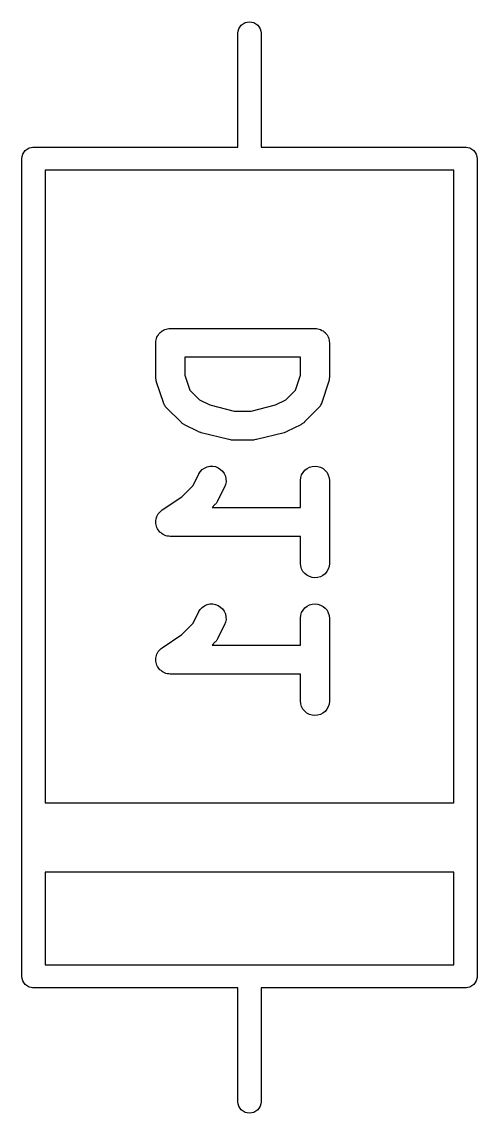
# Model space of a CAD drawing. Extents: x 19 to 116, y -142 to -17.
# Drawn here: x 62.32 to 64.68, y -112.3 to -106.64 of the extents above; entities that cross this region are included whole.
import ezdxf

# ---------------------------------------------------------------- set-up
doc = ezdxf.new("R2010")
doc.units = 0
doc.layers.add('BLACK', color=7, linetype='CONTINUOUS')

msp = doc.modelspace()

# ---------------------------------------------------------------- linework, layer by layer
at = {"layer": 'BLACK', "linetype": 'CONTINUOUS'}
for p, q in [((63.4409, -106.692), (63.4443, -106.681)), ((63.4443, -106.681), (63.4499, -106.671)), ((63.4499, -106.671), (63.4574, -106.661)), ((63.4574, -106.661), (63.4665, -106.654)), ((63.4665, -106.654), (63.4769, -106.648)), ((63.4769, -106.648), (63.4882, -106.645)), ((63.4882, -106.645), (63.5, -106.644)), ((63.5, -106.644), (63.5118, -106.645)), ((63.5118, -106.645), (63.5231, -106.648)), ((63.5231, -106.648), (63.5335, -106.654)), ((63.5335, -106.654), (63.5426, -106.661)), ((63.5426, -106.661), (63.5501, -106.671)), ((63.5501, -106.671), (63.5557, -106.681)), ((63.5557, -106.681), (63.5591, -106.692)), ((63.44, -106.701), (63.4409, -106.692)), ((63.44, -107.294), (63.44, -106.701)), ((63.5591, -106.692), (63.56, -106.701)), ((63.56, -106.701), (63.56, -107.294)), ((62.3299, -107.321), (62.3374, -107.311)), ((62.3374, -107.311), (62.3465, -107.304)), ((62.3465, -107.304), (62.3569, -107.298)), ((62.3569, -107.298), (62.3682, -107.295)), ((62.3682, -107.295), (62.3771, -107.294)), ((62.3771, -107.294), (62.3771, -107.294)), ((62.3771, -107.294), (62.38, -107.294)), ((62.38, -107.294), (62.3829, -107.294)), ((62.3829, -107.294), (63.44, -107.294)), ((63.56, -107.294), (64.6171, -107.294)), ((64.6171, -107.294), (64.62, -107.294)), ((64.62, -107.294), (64.6229, -107.294)), ((64.6229, -107.294), (64.6229, -107.294)), ((64.6229, -107.294), (64.6318, -107.295)), ((64.6318, -107.295), (64.6431, -107.298)), ((64.6431, -107.298), (64.6535, -107.304)), ((64.6535, -107.304), (64.6626, -107.311)), ((64.6626, -107.311), (64.6701, -107.321)), ((62.3197, -107.354), (62.3209, -107.342)), ((62.32, -107.357), (62.3197, -107.354)), ((62.32, -110.751), (62.32, -107.357)), ((62.3209, -107.342), (62.3243, -107.331)), ((62.3243, -107.331), (62.3299, -107.321)), ((64.6701, -107.321), (64.6757, -107.331)), ((64.6757, -107.331), (64.6791, -107.342)), ((64.6791, -107.342), (64.6803, -107.354)), ((64.6803, -107.354), (64.68, -107.357)), ((64.68, -107.357), (64.68, -110.751)), ((63.4971, -107.414), (62.44, -107.414)), ((62.44, -107.414), (62.44, -110.694)), ((63.5, -107.414), (63.4971, -107.414)), ((63.5029, -107.414), (63.5, -107.414)), ((64.56, -107.414), (63.5029, -107.414)), ((64.56, -110.694), (64.56, -107.414)), ((63.0204, -108.28), (63.0238, -108.274)), ((63.0238, -108.274), (63.0271, -108.267)), ((63.0271, -108.267), (63.0273, -108.267)), ((63.0273, -108.267), (63.0274, -108.267)), ((63.0274, -108.267), (63.032, -108.261)), ((63.032, -108.261), (63.0364, -108.256)), ((63.0364, -108.256), (63.0366, -108.256)), ((63.0366, -108.256), (63.0368, -108.256)), ((63.0368, -108.256), (63.0423, -108.251)), ((63.0423, -108.251), (63.0478, -108.247)), ((63.0478, -108.247), (63.048, -108.247)), ((63.048, -108.247), (63.0482, -108.247)), ((63.0482, -108.247), (63.0545, -108.243)), ((63.0545, -108.243), (63.0607, -108.24)), ((63.0607, -108.24), (63.061, -108.24)), ((63.061, -108.24), (63.0612, -108.24)), ((63.0612, -108.24), (63.068, -108.238)), ((63.068, -108.238), (63.0747, -108.236)), ((63.0747, -108.236), (63.075, -108.236)), ((63.075, -108.236), (63.0752, -108.236)), ((63.0752, -108.236), (63.0823, -108.235)), ((63.0823, -108.235), (63.0893, -108.234)), ((63.0893, -108.234), (63.8393, -108.234)), ((63.8393, -108.234), (63.8398, -108.234)), ((63.8398, -108.234), (63.8398, -108.234)), ((63.8398, -108.234), (63.8398, -108.234)), ((63.8398, -108.234), (63.8403, -108.234)), ((63.8403, -108.234), (63.8474, -108.235)), ((63.8474, -108.235), (63.8544, -108.236)), ((63.8544, -108.236), (63.8546, -108.236)), ((63.8546, -108.236), (63.8549, -108.236)), ((63.8549, -108.236), (63.8616, -108.238)), ((63.8616, -108.238), (63.8683, -108.24)), ((63.8683, -108.24), (63.8686, -108.24)), ((63.8686, -108.24), (63.8688, -108.24)), ((63.8688, -108.24), (63.875, -108.244)), ((63.875, -108.244), (63.8812, -108.247)), ((63.8812, -108.247), (63.8814, -108.247)), ((63.8814, -108.247), (63.8817, -108.247)), ((63.8817, -108.247), (63.8871, -108.252)), ((63.8871, -108.252), (63.8925, -108.256)), ((63.8925, -108.256), (63.8927, -108.257)), ((63.8927, -108.257), (63.8929, -108.257)), ((63.8929, -108.257), (63.8973, -108.262)), ((63.8973, -108.262), (63.9018, -108.268)), ((63.9018, -108.268), (63.9019, -108.268)), ((63.9019, -108.268), (63.902, -108.268)), ((63.902, -108.268), (63.9053, -108.274)), ((63.9053, -108.274), (63.9086, -108.281)), ((63.0143, -108.308), (63.0151, -108.301)), ((63.0143, -108.309), (63.0143, -108.308)), ((63.0143, -108.488), (63.0143, -108.309)), ((63.0143, -108.309), (63.0143, -108.309)), ((63.0143, -108.309), (63.0143, -108.309)), ((63.0143, -108.309), (63.0143, -108.309)), ((63.0151, -108.301), (63.0158, -108.294)), ((63.0158, -108.294), (63.0159, -108.294)), ((63.0159, -108.294), (63.018, -108.287)), ((63.0159, -108.294), (63.0159, -108.294)), ((63.018, -108.287), (63.0201, -108.28)), ((63.0201, -108.28), (63.0203, -108.28)), ((63.0203, -108.28), (63.0204, -108.28)), ((63.9086, -108.281), (63.9087, -108.281)), ((63.9087, -108.281), (63.9088, -108.281)), ((63.9088, -108.281), (63.9108, -108.288)), ((63.9108, -108.288), (63.9129, -108.295)), ((63.9129, -108.295), (63.9129, -108.295)), ((63.9129, -108.295), (63.913, -108.295)), ((63.913, -108.295), (63.9136, -108.302)), ((63.9136, -108.302), (63.9143, -108.309)), ((63.9143, -108.309), (63.9143, -108.488)), ((63.1643, -108.384), (63.1643, -108.476)), ((63.7643, -108.384), (63.1643, -108.384)), ((63.7643, -108.476), (63.7643, -108.384)), ((63.0147, -108.492), (63.0143, -108.488)), ((63.0148, -108.496), (63.0147, -108.492)), ((63.0154, -108.499), (63.0148, -108.496)), ((63.0157, -108.502), (63.0154, -108.499)), ((63.0169, -108.506), (63.0157, -108.502)), ((63.1643, -108.476), (63.1906, -108.554)), ((63.738, -108.554), (63.7643, -108.476)), ((63.913, -108.5), (63.9126, -108.503)), ((63.9137, -108.497), (63.913, -108.5)), ((63.9138, -108.493), (63.9137, -108.497)), ((63.9143, -108.489), (63.9138, -108.493)), ((63.9143, -108.488), (63.9143, -108.489)), ((63.0178, -108.511), (63.0169, -108.506)), ((63.0181, -108.512), (63.0178, -108.511)), ((63.0538, -108.619), (63.0181, -108.512)), ((63.1906, -108.554), (63.2409, -108.605)), ((63.6877, -108.605), (63.738, -108.554)), ((63.9104, -108.512), (63.8747, -108.619)), ((63.9114, -108.507), (63.9104, -108.512)), ((63.9126, -108.503), (63.9114, -108.507)), ((63.2409, -108.605), (63.294, -108.631)), ((63.6345, -108.631), (63.6877, -108.605)), ((63.0547, -108.621), (63.0538, -108.619)), ((63.0554, -108.623), (63.0547, -108.621)), ((63.0577, -108.627), (63.0554, -108.623)), ((63.0598, -108.632), (63.0577, -108.627)), ((63.0611, -108.634), (63.0598, -108.632)), ((63.0621, -108.636), (63.0611, -108.634)), ((63.0653, -108.64), (63.0621, -108.636)), ((63.0683, -108.644), (63.0653, -108.64)), ((63.0699, -108.646), (63.0683, -108.644)), ((63.0712, -108.647), (63.0699, -108.646)), ((63.072, -108.648), (63.0712, -108.647)), ((63.1434, -108.719), (63.072, -108.648)), ((63.294, -108.631), (63.4199, -108.663)), ((63.4199, -108.663), (63.5086, -108.663)), ((63.5086, -108.663), (63.6345, -108.631)), ((63.8566, -108.648), (63.7852, -108.719)), ((63.858, -108.646), (63.8566, -108.648)), ((63.8596, -108.645), (63.858, -108.646)), ((63.8626, -108.641), (63.8596, -108.645)), ((63.8659, -108.637), (63.8626, -108.641)), ((63.8669, -108.635), (63.8659, -108.637)), ((63.8682, -108.633), (63.8669, -108.635)), ((63.8704, -108.628), (63.8682, -108.633)), ((63.8728, -108.624), (63.8704, -108.628)), ((63.8735, -108.622), (63.8728, -108.624)), ((63.8744, -108.62), (63.8735, -108.622)), ((63.8747, -108.619), (63.8744, -108.62)), ((63.1466, -108.722), (63.1434, -108.719)), ((63.1497, -108.725), (63.1466, -108.722)), ((63.1523, -108.727), (63.1497, -108.725)), ((63.1547, -108.729), (63.1523, -108.727)), ((63.7754, -108.727), (63.773, -108.729)), ((63.7781, -108.726), (63.7754, -108.727)), ((63.7811, -108.723), (63.7781, -108.726)), ((63.7844, -108.72), (63.7811, -108.723)), ((63.7852, -108.719), (63.7844, -108.72)), ((63.1584, -108.731), (63.1547, -108.729)), ((63.162, -108.733), (63.1584, -108.731)), ((63.1629, -108.734), (63.162, -108.733)), ((63.2343, -108.769), (63.1629, -108.734)), ((63.2346, -108.769), (63.2343, -108.769)), ((63.2349, -108.77), (63.2346, -108.769)), ((63.2415, -108.772), (63.2349, -108.77)), ((63.248, -108.774), (63.2415, -108.772)), ((63.2483, -108.775), (63.248, -108.774)), ((63.2487, -108.775), (63.2483, -108.775)), ((63.2497, -108.775), (63.2487, -108.775)), ((63.3925, -108.811), (63.2497, -108.775)), ((63.6789, -108.775), (63.536, -108.811)), ((63.6792, -108.775), (63.6789, -108.775)), ((63.6796, -108.775), (63.6792, -108.775)), ((63.686, -108.772), (63.6796, -108.775)), ((63.6927, -108.77), (63.686, -108.772)), ((63.693, -108.77), (63.6927, -108.77)), ((63.6933, -108.77), (63.693, -108.77)), ((63.6943, -108.769), (63.6933, -108.77)), ((63.7657, -108.734), (63.6943, -108.769)), ((63.7693, -108.731), (63.7657, -108.734)), ((63.773, -108.729), (63.7693, -108.731)), ((63.3938, -108.811), (63.3925, -108.811)), ((63.3951, -108.811), (63.3938, -108.811)), ((63.4011, -108.812), (63.3951, -108.811)), ((63.407, -108.813), (63.4011, -108.812)), ((63.4083, -108.813), (63.407, -108.813)), ((63.4097, -108.813), (63.4083, -108.813)), ((63.4107, -108.813), (63.4097, -108.813)), ((63.5179, -108.813), (63.4107, -108.813)), ((63.5192, -108.813), (63.5179, -108.813)), ((63.5205, -108.813), (63.5192, -108.813)), ((63.5265, -108.812), (63.5205, -108.813)), ((63.5324, -108.811), (63.5265, -108.812)), ((63.5337, -108.811), (63.5324, -108.811)), ((63.535, -108.811), (63.5337, -108.811)), ((63.536, -108.811), (63.535, -108.811)), ((63.2672, -108.958), (63.2806, -108.952)), ((63.2806, -108.952), (63.2949, -108.949)), ((63.2949, -108.949), (63.3095, -108.949)), ((63.3095, -108.949), (63.3239, -108.951)), ((63.3239, -108.951), (63.3376, -108.957)), ((63.7982, -108.961), (63.8112, -108.954)), ((63.8112, -108.954), (63.8252, -108.95)), ((63.8252, -108.95), (63.8398, -108.949)), ((63.8398, -108.949), (63.8544, -108.95)), ((63.8544, -108.95), (63.8683, -108.954)), ((63.8683, -108.954), (63.8812, -108.961)), ((63.2062, -109.051), (63.2365, -108.99)), ((63.2365, -108.99), (63.237, -108.989)), ((63.237, -108.989), (63.2449, -108.977)), ((63.2449, -108.977), (63.2551, -108.966)), ((63.2551, -108.966), (63.2672, -108.958)), ((63.3376, -108.957), (63.3499, -108.965)), ((63.3499, -108.965), (63.3605, -108.975)), ((63.3605, -108.975), (63.3689, -108.987)), ((63.3689, -108.987), (63.3748, -109)), ((63.3748, -109), (63.378, -109.014)), ((63.7643, -109.023), (63.7659, -109.008)), ((63.7659, -109.008), (63.7704, -108.994)), ((63.7704, -108.994), (63.7774, -108.981)), ((63.7774, -108.981), (63.7868, -108.97)), ((63.7868, -108.97), (63.7982, -108.961)), ((63.8812, -108.961), (63.8925, -108.971)), ((63.8925, -108.971), (63.9018, -108.982)), ((63.9018, -108.982), (63.9086, -108.995)), ((63.9086, -108.995), (63.9129, -109.009)), ((63.9129, -109.009), (63.9143, -109.024)), ((63.1486, -109.108), (63.2062, -109.051)), ((63.3707, -109.057), (63.3349, -109.129)), ((63.3759, -109.043), (63.3707, -109.057)), ((63.3784, -109.029), (63.3759, -109.043)), ((63.378, -109.014), (63.3784, -109.029)), ((63.7643, -109.024), (63.7643, -109.023)), ((63.7643, -109.163), (63.7643, -109.024)), ((63.9143, -109.024), (63.9143, -109.452)), ((63.0477, -109.175), (63.1486, -109.108)), ((63.0364, -109.185), (63.0418, -109.18)), ((63.0418, -109.18), (63.0477, -109.175)), ((63.3209, -109.148), (63.3061, -109.163)), ((63.3061, -109.163), (63.7643, -109.163)), ((63.3236, -109.145), (63.3209, -109.148)), ((63.3265, -109.142), (63.3236, -109.145)), ((63.3282, -109.139), (63.3265, -109.142)), ((63.3302, -109.137), (63.3282, -109.139)), ((63.3322, -109.133), (63.3302, -109.137)), ((63.3345, -109.129), (63.3322, -109.133)), ((63.3349, -109.129), (63.3345, -109.129)), ((63.0143, -109.237), (63.015, -109.23)), ((63.015, -109.245), (63.0143, -109.237)), ((63.0143, -109.237), (63.0143, -109.237)), ((63.0143, -109.237), (63.0143, -109.237)), ((63.015, -109.23), (63.0158, -109.223)), ((63.0158, -109.223), (63.0181, -109.215)), ((63.0158, -109.223), (63.0158, -109.223)), ((63.0158, -109.223), (63.0158, -109.223)), ((63.0181, -109.215), (63.0201, -109.209)), ((63.0201, -109.209), (63.0236, -109.202)), ((63.0201, -109.209), (63.0201, -109.209)), ((63.0201, -109.209), (63.0201, -109.209)), ((63.0236, -109.202), (63.027, -109.196)), ((63.027, -109.196), (63.0271, -109.196)), ((63.0271, -109.196), (63.0315, -109.191)), ((63.0271, -109.196), (63.0271, -109.196)), ((63.0315, -109.191), (63.0364, -109.185)), ((63.0364, -109.185), (63.0364, -109.185)), ((63.0364, -109.185), (63.0364, -109.185)), ((63.0156, -109.252), (63.015, -109.245)), ((63.0176, -109.259), (63.0156, -109.252)), ((63.0156, -109.252), (63.0156, -109.252)), ((63.0156, -109.252), (63.0156, -109.252)), ((63.0197, -109.266), (63.0176, -109.259)), ((63.0198, -109.266), (63.0197, -109.266)), ((63.0232, -109.273), (63.0198, -109.266)), ((63.0198, -109.266), (63.0198, -109.266)), ((63.0265, -109.279), (63.0232, -109.273)), ((63.0266, -109.279), (63.0265, -109.279)), ((63.0315, -109.285), (63.0266, -109.279)), ((63.0266, -109.279), (63.0266, -109.279)), ((63.0357, -109.29), (63.0315, -109.285)), ((63.0358, -109.29), (63.0357, -109.29)), ((63.0357, -109.29), (63.0357, -109.29)), ((63.0415, -109.295), (63.0358, -109.29)), ((63.0469, -109.3), (63.0415, -109.295)), ((63.047, -109.3), (63.0469, -109.3)), ((63.0531, -109.303), (63.047, -109.3)), ((63.047, -109.3), (63.047, -109.3)), ((63.0597, -109.307), (63.0531, -109.303)), ((63.0598, -109.307), (63.0597, -109.307)), ((63.0664, -109.309), (63.0598, -109.307)), ((63.0598, -109.307), (63.0598, -109.307)), ((63.0737, -109.311), (63.0664, -109.309)), ((63.0738, -109.311), (63.0737, -109.311)), ((63.081, -109.312), (63.0738, -109.311)), ((63.0738, -109.311), (63.0738, -109.311)), ((63.0882, -109.313), (63.081, -109.312)), ((63.0883, -109.313), (63.0882, -109.313)), ((63.0884, -109.313), (63.0883, -109.313)), ((63.0893, -109.313), (63.0884, -109.313)), ((63.0884, -109.313), (63.0884, -109.313)), ((63.7643, -109.313), (63.0893, -109.313)), ((63.7643, -109.452), (63.7643, -109.313)), ((63.7657, -109.467), (63.7643, -109.452)), ((63.9143, -109.453), (63.9126, -109.468)), ((63.9143, -109.452), (63.9143, -109.453)), ((63.7699, -109.481), (63.7657, -109.467)), ((63.7768, -109.494), (63.7699, -109.481)), ((63.7861, -109.505), (63.7768, -109.494)), ((63.7973, -109.514), (63.7861, -109.505)), ((63.8102, -109.521), (63.7973, -109.514)), ((63.8804, -109.515), (63.8674, -109.522)), ((63.8918, -109.506), (63.8804, -109.515)), ((63.9012, -109.495), (63.8918, -109.506)), ((63.9082, -109.482), (63.9012, -109.495)), ((63.9126, -109.468), (63.9082, -109.482)), ((63.8242, -109.526), (63.8102, -109.521)), ((63.8388, -109.527), (63.8242, -109.526)), ((63.8533, -109.526), (63.8388, -109.527)), ((63.8674, -109.522), (63.8533, -109.526)), ((63.2449, -109.691), (63.2551, -109.681)), ((63.2551, -109.681), (63.2672, -109.672)), ((63.2672, -109.672), (63.2806, -109.666)), ((63.2806, -109.666), (63.2949, -109.663)), ((63.2949, -109.663), (63.3095, -109.663)), ((63.3095, -109.663), (63.3239, -109.666)), ((63.3239, -109.666), (63.3376, -109.671)), ((63.3376, -109.671), (63.3499, -109.679)), ((63.3499, -109.679), (63.3605, -109.689)), ((63.3605, -109.689), (63.3689, -109.701)), ((63.7774, -109.695), (63.7868, -109.684)), ((63.7868, -109.684), (63.7982, -109.675)), ((63.7982, -109.675), (63.8112, -109.668)), ((63.8112, -109.668), (63.8252, -109.664)), ((63.8252, -109.664), (63.8398, -109.663)), ((63.8398, -109.663), (63.8544, -109.664)), ((63.8544, -109.664), (63.8683, -109.669)), ((63.8683, -109.669), (63.8812, -109.676)), ((63.8812, -109.676), (63.8925, -109.685)), ((63.8925, -109.685), (63.9018, -109.696)), ((63.2062, -109.765), (63.2365, -109.704)), ((63.2365, -109.704), (63.237, -109.703)), ((63.237, -109.703), (63.2449, -109.691)), ((63.3689, -109.701), (63.3748, -109.714)), ((63.3748, -109.714), (63.378, -109.729)), ((63.3784, -109.743), (63.3759, -109.758)), ((63.378, -109.729), (63.3784, -109.743)), ((63.7643, -109.737), (63.7659, -109.722)), ((63.7643, -109.738), (63.7643, -109.737)), ((63.7643, -109.877), (63.7643, -109.738)), ((63.7659, -109.722), (63.7704, -109.708)), ((63.7704, -109.708), (63.7774, -109.695)), ((63.9018, -109.696), (63.9086, -109.709)), ((63.9086, -109.709), (63.9129, -109.723)), ((63.9129, -109.723), (63.9143, -109.738)), ((63.9143, -109.738), (63.9143, -110.166)), ((63.1486, -109.822), (63.2062, -109.765)), ((63.3707, -109.771), (63.3349, -109.843)), ((63.3759, -109.758), (63.3707, -109.771)), ((63.0477, -109.89), (63.1486, -109.822)), ((63.3236, -109.859), (63.3209, -109.862)), ((63.3265, -109.856), (63.3236, -109.859)), ((63.3282, -109.853), (63.3265, -109.856)), ((63.3302, -109.851), (63.3282, -109.853)), ((63.3322, -109.847), (63.3302, -109.851)), ((63.3345, -109.844), (63.3322, -109.847)), ((63.3349, -109.843), (63.3345, -109.844)), ((63.0201, -109.923), (63.0238, -109.916)), ((63.0238, -109.916), (63.027, -109.91)), ((63.027, -109.91), (63.0271, -109.91)), ((63.0271, -109.91), (63.0318, -109.904)), ((63.0271, -109.91), (63.0271, -109.91)), ((63.0318, -109.904), (63.0364, -109.899)), ((63.0364, -109.899), (63.0421, -109.894)), ((63.0364, -109.899), (63.0364, -109.899)), ((63.0364, -109.899), (63.0364, -109.899)), ((63.0421, -109.894), (63.0477, -109.89)), ((63.3209, -109.862), (63.3061, -109.877)), ((63.3061, -109.877), (63.7643, -109.877)), ((63.0143, -109.952), (63.015, -109.945)), ((63.015, -109.959), (63.0143, -109.952)), ((63.0143, -109.952), (63.0143, -109.952)), ((63.0143, -109.952), (63.0143, -109.952)), ((63.015, -109.945), (63.0158, -109.937)), ((63.0156, -109.966), (63.015, -109.959)), ((63.0177, -109.973), (63.0156, -109.966)), ((63.0156, -109.966), (63.0156, -109.966)), ((63.0156, -109.966), (63.0156, -109.966)), ((63.0158, -109.937), (63.018, -109.93)), ((63.0158, -109.937), (63.0158, -109.937)), ((63.0158, -109.937), (63.0158, -109.937)), ((63.0197, -109.98), (63.0177, -109.973)), ((63.018, -109.93), (63.0201, -109.923)), ((63.0201, -109.923), (63.0201, -109.923)), ((63.0201, -109.923), (63.0201, -109.923)), ((63.0198, -109.98), (63.0197, -109.98)), ((63.0232, -109.987), (63.0198, -109.98)), ((63.0198, -109.98), (63.0198, -109.98)), ((63.0265, -109.993), (63.0232, -109.987)), ((63.0266, -109.993), (63.0265, -109.993)), ((63.0312, -109.999), (63.0266, -109.993)), ((63.0266, -109.993), (63.0266, -109.993)), ((63.0357, -110.005), (63.0312, -109.999)), ((63.0358, -110.005), (63.0357, -110.005)), ((63.0357, -110.005), (63.0357, -110.005)), ((63.0414, -110.009), (63.0358, -110.005)), ((63.0469, -110.014), (63.0414, -110.009)), ((63.047, -110.014), (63.0469, -110.014)), ((63.0531, -110.017), (63.047, -110.014)), ((63.047, -110.014), (63.047, -110.014)), ((63.0597, -110.021), (63.0531, -110.017)), ((63.0598, -110.021), (63.0597, -110.021)), ((63.0665, -110.023), (63.0598, -110.021)), ((63.0598, -110.021), (63.0598, -110.021)), ((63.0737, -110.026), (63.0665, -110.023)), ((63.0738, -110.026), (63.0737, -110.026)), ((63.0811, -110.026), (63.0738, -110.026)), ((63.0738, -110.026), (63.0738, -110.026)), ((63.0882, -110.027), (63.0811, -110.026)), ((63.0883, -110.027), (63.0882, -110.027)), ((63.0884, -110.027), (63.0883, -110.027)), ((63.0893, -110.027), (63.0884, -110.027)), ((63.0884, -110.027), (63.0884, -110.027)), ((63.7643, -110.027), (63.0893, -110.027)), ((63.7643, -110.166), (63.7643, -110.027)), ((63.7657, -110.181), (63.7643, -110.166)), ((63.7699, -110.195), (63.7657, -110.181)), ((63.7768, -110.208), (63.7699, -110.195)), ((63.9082, -110.196), (63.9012, -110.209)), ((63.9126, -110.182), (63.9082, -110.196)), ((63.9143, -110.167), (63.9126, -110.182)), ((63.9143, -110.166), (63.9143, -110.167)), ((63.7861, -110.219), (63.7768, -110.208)), ((63.7973, -110.229), (63.7861, -110.219)), ((63.8102, -110.236), (63.7973, -110.229)), ((63.8242, -110.24), (63.8102, -110.236)), ((63.8388, -110.241), (63.8242, -110.24)), ((63.8533, -110.24), (63.8388, -110.241)), ((63.8674, -110.236), (63.8533, -110.24)), ((63.8804, -110.229), (63.8674, -110.236)), ((63.8918, -110.22), (63.8804, -110.229)), ((63.9012, -110.209), (63.8918, -110.22)), ((62.44, -110.694), (64.56, -110.694)), ((62.3197, -110.754), (62.32, -110.751)), ((62.32, -110.757), (62.3197, -110.754)), ((62.32, -110.871), (62.32, -110.757)), ((64.68, -110.751), (64.6803, -110.754)), ((64.6803, -110.754), (64.68, -110.757)), ((64.68, -110.757), (64.68, -110.871)), ((62.3197, -110.874), (62.32, -110.871)), ((62.32, -110.877), (62.3197, -110.874)), ((62.32, -110.991), (62.32, -110.877)), ((64.68, -110.871), (64.6803, -110.874)), ((64.6803, -110.874), (64.68, -110.877)), ((64.68, -110.877), (64.68, -110.991)), ((62.3197, -110.994), (62.32, -110.991)), ((64.68, -110.991), (64.6803, -110.994)), ((62.32, -110.997), (62.3197, -110.994)), ((62.32, -111.591), (62.32, -110.997)), ((64.6803, -110.994), (64.68, -110.997)), ((64.68, -110.997), (64.68, -111.591)), ((62.44, -111.054), (62.44, -111.534)), ((64.56, -111.054), (62.44, -111.054)), ((64.56, -111.534), (64.56, -111.054)), ((62.44, -111.534), (63.4971, -111.534)), ((63.4971, -111.534), (63.5, -111.534)), ((63.5, -111.534), (63.5029, -111.534)), ((63.5029, -111.534), (64.56, -111.534)), ((62.3197, -111.594), (62.32, -111.591)), ((62.3209, -111.606), (62.3197, -111.594)), ((62.3243, -111.617), (62.3209, -111.606)), ((64.6791, -111.606), (64.6757, -111.617)), ((64.6796, -111.601), (64.6791, -111.606)), ((64.68, -111.597), (64.6796, -111.601)), ((64.68, -111.591), (64.6803, -111.594)), ((64.6803, -111.594), (64.68, -111.597)), ((64.68, -111.597), (64.68, -111.597)), ((62.3299, -111.627), (62.3243, -111.617)), ((62.3374, -111.637), (62.3299, -111.627)), ((62.3465, -111.644), (62.3374, -111.637)), ((62.3569, -111.65), (62.3465, -111.644)), ((62.3682, -111.653), (62.3569, -111.65)), ((62.3757, -111.654), (62.3682, -111.653)), ((62.38, -111.654), (62.3757, -111.654)), ((62.3829, -111.654), (62.38, -111.654)), ((63.44, -111.654), (62.3829, -111.654)), ((63.44, -112.247), (63.44, -111.654)), ((64.6171, -111.654), (63.56, -111.654)), ((63.56, -111.654), (63.56, -112.247)), ((64.62, -111.654), (64.6171, -111.654)), ((64.6243, -111.654), (64.62, -111.654)), ((64.6318, -111.653), (64.6243, -111.654)), ((64.6431, -111.65), (64.6318, -111.653)), ((64.6535, -111.644), (64.6431, -111.65)), ((64.6626, -111.637), (64.6535, -111.644)), ((64.6701, -111.627), (64.6626, -111.637)), ((64.6757, -111.617), (64.6701, -111.627)), ((63.4409, -112.256), (63.44, -112.247)), ((63.4443, -112.267), (63.4409, -112.256)), ((63.4499, -112.277), (63.4443, -112.267)), ((63.4574, -112.287), (63.4499, -112.277)), ((63.4665, -112.294), (63.4574, -112.287)), ((63.4769, -112.3), (63.4665, -112.294)), ((63.5335, -112.294), (63.5231, -112.3)), ((63.5426, -112.287), (63.5335, -112.294)), ((63.5501, -112.277), (63.5426, -112.287)), ((63.5557, -112.267), (63.5501, -112.277)), ((63.5591, -112.256), (63.5557, -112.267)), ((63.56, -112.247), (63.5591, -112.256)), ((63.4882, -112.303), (63.4769, -112.3)), ((63.5, -112.304), (63.4882, -112.303)), ((63.5118, -112.303), (63.5, -112.304)), ((63.5231, -112.3), (63.5118, -112.303))]:
    msp.add_line(p, q, dxfattribs=at)

doc.saveas('drawing.dxf')
